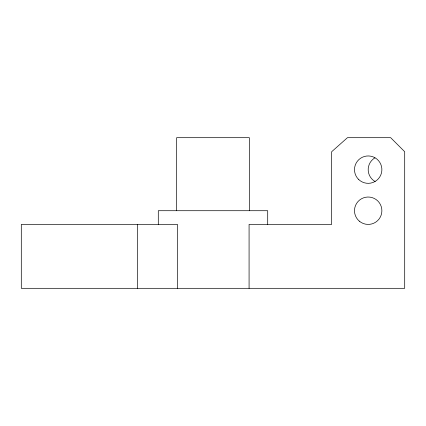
<?xml version="1.0" encoding="UTF-8"?>
<svg xmlns="http://www.w3.org/2000/svg" width="426" height="426" viewBox="0 0 426 426"><rect width="100%" height="100%" fill="white"/><g stroke="black" fill="none" stroke-linecap="round" stroke-linejoin="round"><path stroke-width="0.64" d="M267.704 224.411L267.704 210.716L158.296 210.716L158.296 224.411M249.37 210.716L249.37 137.689L176.63 137.689L176.63 210.716M249.077 288.311L249.077 224.411L331.673 224.411L331.673 151.715L347.451 137.689L390.674 137.689L404.7 151.715L404.7 288.311L21.3 288.311L21.3 224.411L177.482 224.411L177.482 288.311M137.587 224.411L137.587 288.311M375.146 181.561A13.691 13.691 0 0 1 374.917 157.849M358.596 179.415A13.691 13.691 0 0 0 381.446 173.057A13.691 13.691 0 0 0 364.518 156.448A13.691 13.691 0 0 0 358.596 179.415M359.374 221.2A13.691 13.691 0 0 0 381.669 213.106A13.691 13.691 0 0 0 363.516 197.845A13.691 13.691 0 0 0 359.374 221.2"/></g></svg>
